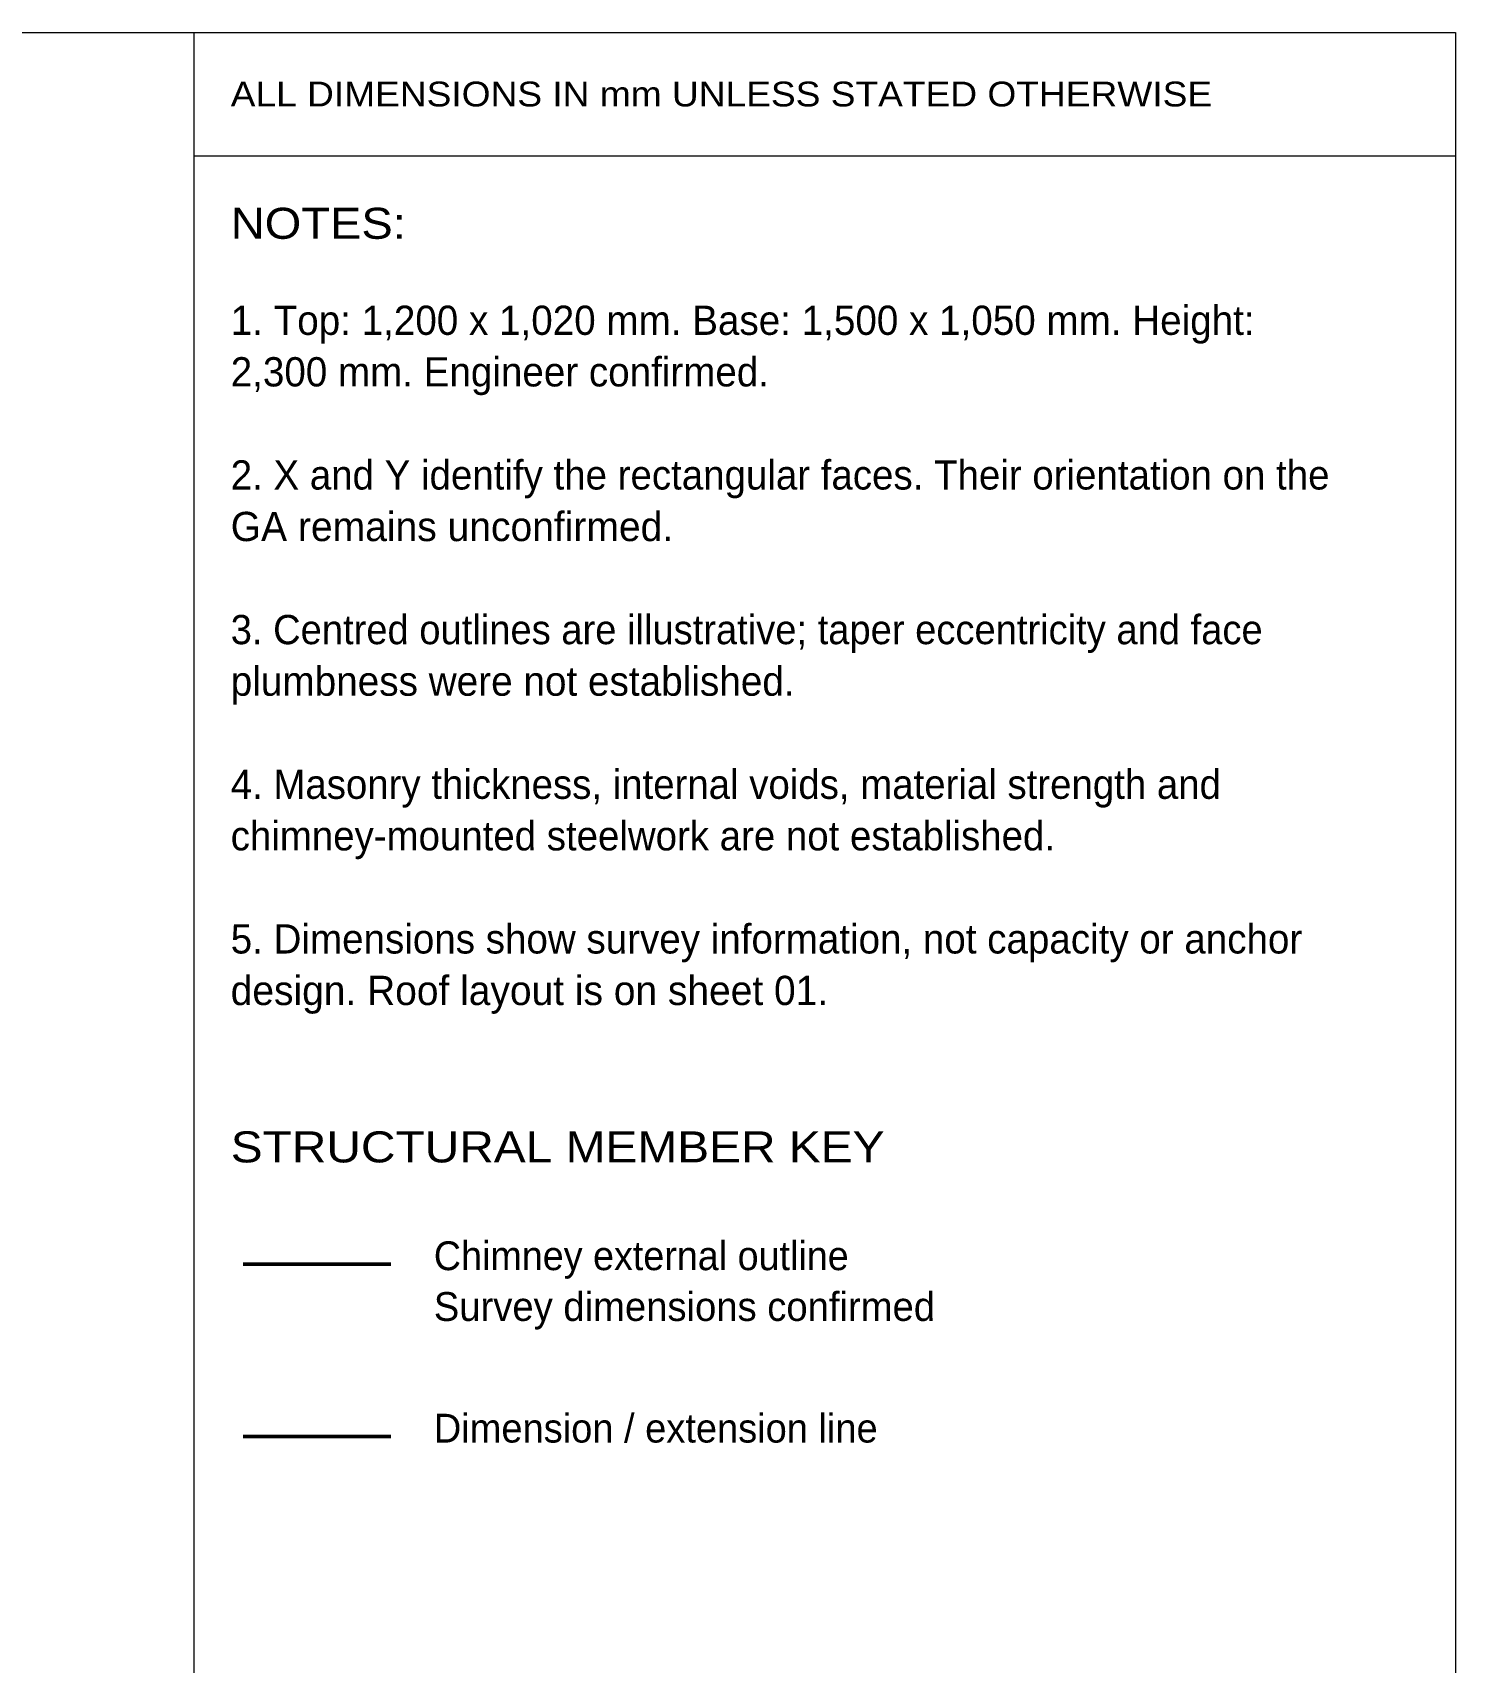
# Model space of a CAD drawing. Header units: millimetres. Extents: x 5 to 415, y 5 to 287.
# Drawn here: x 333 to 414.5, y 194.1 to 287.5 of the extents above; entities that cross this region are included whole.
import ezdxf

# ---------------------------------------------------------------- set-up
doc = ezdxf.new("R2010")
doc.units = ezdxf.units.MM
doc.layers.add('SHEET_GEOMETRY', color=7, linetype='Continuous')
doc.layers.add('SHEET_TEXT', color=7, linetype='Continuous')

msp = doc.modelspace()

# ---------------------------------------------------------------- linework, layer by layer
at = {"layer": 'SHEET_GEOMETRY', "lineweight": 15}
for p, q in [((4.939, 287.475), (414.514, 287.475)), ((342.194, 287.475), (342.194, 4.9)), ((414.514, 287.475), (414.514, 4.9)), ((342.194, 280.419), (414.514, 280.419))]:
    msp.add_line(p, q, dxfattribs=at)
at = {"layer": 'SHEET_GEOMETRY', "lineweight": 50}
for p, q in [((345.017, 216.919), (353.483, 216.919)), ((345.017, 207.042), (353.483, 207.042))]:
    msp.add_line(p, q, dxfattribs=at)

# ---------------------------------------------------------------- texts
at = {"layer": 'SHEET_TEXT'}
for s, height, width, p in [('ALL DIMENSIONS IN mm UNLESS STATED OTHERWISE', 1.4224, 1.118274, (344.311, 283.244)), ('NOTES:', 1.778, 1.134062, (344.311, 275.66)), ('1. Top: 1,200 x 1,020 mm. Base: 1,500 x 1,050 mm. Height:', 1.6764, 0.987459, (344.311, 270.155)), ('2,300 mm. Engineer confirmed.', 1.6764, 0.986624, (344.311, 267.202)), ('2. X and Y identify the rectangular faces. Their orientation on the', 1.6764, 0.983369, (344.311, 261.295)), ('GA remains unconfirmed.', 1.6764, 0.9979, (344.311, 258.341)), ('3. Centred outlines are illustrative; taper eccentricity and face', 1.6764, 0.974823, (344.311, 252.434)), ('plumbness were not established.', 1.6764, 0.990128, (344.311, 249.481)), ('4. Masonry thickness, internal voids, material strength and', 1.6764, 0.981791, (344.311, 243.574)), ('chimney-mounted steelwork are not established.', 1.6764, 0.982403, (344.311, 240.62)), ('5. Dimensions show survey information, not capacity or anchor', 1.6764, 0.985926, (344.311, 234.713)), ('design. Roof layout is on sheet 01.', 1.6764, 0.995629, (344.311, 231.76)), ('STRUCTURAL MEMBER KEY', 1.778, 1.153314, (344.311, 222.744)), ('Chimney external outline', 1.651, 0.978771, (355.953, 216.571)), ('Survey dimensions confirmed', 1.651, 0.992211, (355.953, 213.662)), ('Dimension / extension line', 1.651, 0.987318, (355.953, 206.693))]:
    msp.add_text(s, height=height, dxfattribs=dict(at, width=width)).set_placement(p)

doc.saveas('drawing.dxf')
